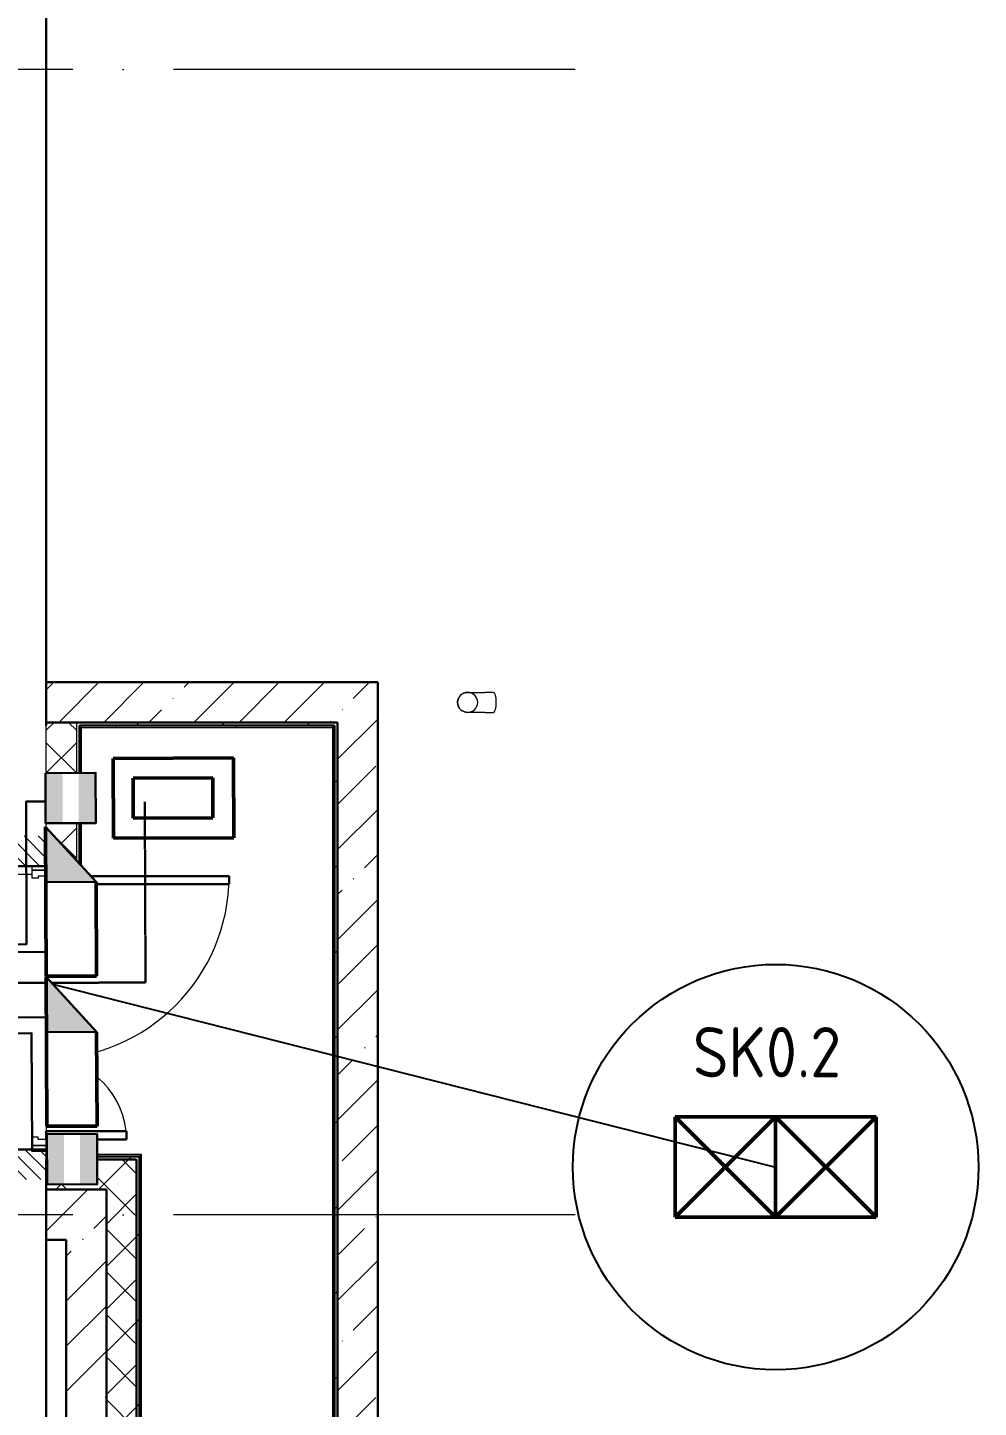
# Model space of a CAD drawing. Header units: millimetres. Extents: x -325553 to 627452, y -28539 to 738858.
# Drawn here: x -176369 to -171638, y 189561 to 196429 of the extents above; entities that cross this region are included whole.
import ezdxf
from ezdxf.enums import TextEntityAlignment as Align

# ---------------------------------------------------------------- set-up
doc = ezdxf.new("R2010")
doc.units = ezdxf.units.MM
doc.set_wipeout_variables(frame=1)
for name, pattern in [('ADSK_Линия сетки', [25, 20, -2.5, 0, -2.5]), ('ADSK_Штриховая_ш2 п1_5', [4.5, 3, -1.5]), ('штриховаяX2', [1.5, 1, -0.5])]:
    doc.linetypes.add(name, pattern=pattern)
for name, color, linetype, lineweight in [('RC-Извещатели_охранные', 5, 'Continuous', 30), ('RC-Линии_связи-Адресные', 5, 'Continuous', 30), ('Двери', 252, 'Continuous', 9), ('Маркировка Не АУ', 7, 'Continuous', 25), ('НО СКУД', 7, 'Continuous', 50), ('Обобщенные модели', 252, 'Continuous', 18), ('Ограждение', 252, 'Continuous', 9), ('Оси', 252, 'Continuous', 9), ('Перекрытие', 252, 'Continuous', 18), ('СКУД', 1, 'Continuous', 30), ('Стены внутренние', 7, 'Continuous', 18), ('Стены наружные', 7, 'Continuous', 18), ('Стены штриховка', 7, 'Continuous', 9)]:
    doc.layers.add(name, color=color, linetype=linetype, lineweight=lineweight)
doc.layers.add('Стены', color=194, linetype='Continuous')
doc.styles.add('ISOCPEUR', font='isocpeur.ttf', dxfattribs={"width": 0.9, "height": 350})
doc.styles.get("Standard").update_dxf_attribs({"font": ''})
doc.styles.get('Standard').set_extended_font_data('GOST type B')
pattern_1 = [(0, (-204731, -798.36), (0, 600), []), (90, (-204731, -798.36), (-600, 4e-14), [])]

# ---------------------------------------------------------------- blocks, each defined once
blk = doc.blocks.new('подвал')
at = {"layer": 'Двери', "lineweight": 18, "true_color": 0x636466}
h = blk.add_hatch(dxfattribs=at)
h.set_pattern_fill('FP_1', color=251, angle=-90, style=0, pattern_type=2)
h.set_pattern_definition([(315, (-177241.95, 21291.906), (35.3553, 35.3553), [])])
h.paths.add_polyline_path([(-177017, 20436.9), (-177017, 20586.9), (-177467, 20586.9), (-177467, 20436.9)])
h.paths.add_polyline_path([(-177467, 21996.9), (-177017, 21996.9), (-177017, 22146.9), (-177467, 22146.9)])
at = {"layer": 'Ограждение', "true_color": 0x636466}
h = blk.add_hatch(dxfattribs=at)
h.set_pattern_fill('FP_22', color=251, style=0, pattern_type=2)
h.set_pattern_definition(pattern_1)
h.paths.add_polyline_path([(-176852, 21971.9), (-176842, 21971.9), (-176842, 22686.9), (-176852, 22696.9), (-176852, 21996.9)])
h = blk.add_hatch(dxfattribs=at)
h.set_pattern_fill('FP_22', color=251, style=0, pattern_type=2)
h.set_pattern_definition(pattern_1)
h.paths.add_polyline_path([(-175592, 22686.9), (-175582, 22696.9), (-176852, 22696.9), (-176842, 22686.9), (-176412.8, 22686.9)])
h = blk.add_hatch(dxfattribs=at)
h.set_pattern_fill('FP_22', color=251, style=0, pattern_type=2)
h.set_pattern_definition(pattern_1)
h.paths.add_polyline_path([(-175582, 12376.9), (-175582, 22696.9), (-175592, 22686.9), (-175592, 12386.9)])
h = blk.add_hatch(dxfattribs=at)
h.set_pattern_fill('FP_22', color=251, style=0, pattern_type=2)
h.set_pattern_definition(pattern_1)
h.paths.add_polyline_path([(-176542, 13686.9), (-176542, 20561.9), (-176552, 20551.9), (-176552, 13696.9)])
at = {"layer": 'Двери', "color": 251, "linetype": 'ADSK_Штриховая_ш2 п1_5', "true_color": 0x636466}
for p, q in [((-177017, 21996.9), (-177017, 22146.9)), ((-177467, 21996.9), (-177017, 21996.9)), ((-177017, 20586.9), (-177467, 20586.9)), ((-177017, 20436.9), (-177017, 20586.9))]:
    blk.add_line(p, q, dxfattribs=at)
at = {"layer": 'Двери', "color": 251, "true_color": 0x636466}
for p, q in [((-177087, 21996.9), (-177017, 21996.9)), ((-177087, 21976.9), (-177087, 21996.9)), ((-177017, 21996.9), (-177017, 21976.9)), ((-177087, 21936.9), (-177087, 21976.9)), ((-177087, 21976.9), (-177017, 21976.9)), ((-177017, 21976.9), (-177087, 21976.9)), ((-177057, 21936.9), (-177087, 21936.9)), ((-177057, 21946.9), (-177057, 21936.9)), ((-177017, 21946.9), (-177057, 21946.9)), ((-177017, 21976.9), (-177017, 21946.9)), ((-177057, 20646.9), (-177087, 20646.9)), ((-177087, 20646.9), (-177087, 20606.9)), ((-177087, 20606.9), (-177017, 20606.9)), ((-177087, 20606.9), (-177087, 20586.9)), ((-177017, 20606.9), (-177087, 20606.9)), ((-177057, 20636.9), (-177057, 20646.9)), ((-177017, 20636.9), (-177057, 20636.9)), ((-177017, 20606.9), (-177017, 20636.9)), ((-177017, 20586.9), (-177017, 20606.9)), ((-177087, 20586.9), (-177017, 20586.9))]:
    blk.add_line(p, q, dxfattribs=at)
at = {"layer": 'Двери', "color": 251, "lineweight": 30, "true_color": 0x636466}
for p, q in [((-177017, 21946.9), (-176107, 21946.9)), ((-177017, 21906.9), (-177017, 21946.9)), ((-176107, 21946.9), (-176107, 21906.9)), ((-176107, 21906.9), (-177017, 21906.9)), ((-177017, 20676.9), (-177017, 20636.9)), ((-176617, 20676.9), (-177017, 20676.9)), ((-176617, 20636.9), (-176617, 20676.9)), ((-177017, 20636.9), (-176617, 20636.9))]:
    blk.add_line(p, q, dxfattribs=at)
at = {"layer": 'Двери', "color": 251, "true_color": 0x636466}
for centre, radius, start, end in [((-177017, 21946.9), 910, 270, 0), ((-177017, 20636.9), 400, 0, 90)]:
    blk.add_arc(centre, radius, start, end, dxfattribs=at)
at = {"layer": 'Обобщенные модели', "color": 251, "true_color": 0x636466}
for p, q in [((-174792.8, 22861.9), (-174833.6, 22861.9)), ((-174833.6, 22761.9), (-174792.8, 22761.9))]:
    blk.add_line(p, q, dxfattribs=at)
at = {"layer": 'Обобщенные модели', "color": 251, "true_color": 0x636466, "flags": 128}
for points in [[(-174970, 22811.9), (-174969.9, 22813.9), (-174969.8, 22815.9), (-174969.6, 22817.9), (-174969.3, 22819.9), (-174969, 22821.8), (-174968.5, 22823.8), (-174968, 22825.7), (-174967.4, 22827.6), (-174966.7, 22829.5), (-174966, 22831.4), (-174965.2, 22833.2), (-174964.3, 22835), (-174963.3, 22836.7), (-174962.3, 22838.5), (-174961.2, 22840.1), (-174960.1, 22841.8), (-174958.8, 22843.3), (-174957.5, 22844.9), (-174956.2, 22846.4), (-174954.8, 22847.8), (-174953.3, 22849.1), (-174951.8, 22850.4), (-174950.2, 22851.7), (-174948.6, 22852.9), (-174947, 22854), (-174945.3, 22855), (-174943.5, 22856), (-174941.7, 22856.9), (-174939.9, 22857.7), (-174938.1, 22858.5), (-174936.2, 22859.2), (-174934.3, 22859.8), (-174932.4, 22860.3), (-174930.4, 22860.8), (-174928.4, 22861.2), (-174926.5, 22861.5), (-174924.5, 22861.7), (-174922.5, 22861.8), (-174920.5, 22861.9), (-174920, 22861.9)], [(-174920, 22761.9), (-174921.9, 22761.9), (-174923.9, 22762.1), (-174925.9, 22762.3), (-174927.9, 22762.5), (-174929.9, 22762.9), (-174931.8, 22763.3), (-174933.8, 22763.9), (-174935.7, 22764.4), (-174937.6, 22765.1), (-174939.4, 22765.9), (-174941.2, 22766.7), (-174943, 22767.6), (-174944.8, 22768.5), (-174946.5, 22769.5), (-174948.2, 22770.6), (-174949.8, 22771.8), (-174951.4, 22773), (-174952.9, 22774.3), (-174954.4, 22775.7), (-174955.8, 22777.1), (-174957.2, 22778.5), (-174958.5, 22780), (-174959.7, 22781.6), (-174960.9, 22783.2), (-174962, 22784.9), (-174963.1, 22786.6), (-174964, 22788.3), (-174965, 22790.1), (-174965.8, 22791.9), (-174966.6, 22793.8), (-174967.2, 22795.7), (-174967.9, 22797.6), (-174968.4, 22799.5), (-174968.8, 22801.4), (-174969.2, 22803.4), (-174969.5, 22805.4), (-174969.7, 22807.4), (-174969.9, 22809.4), (-174969.9, 22811.4), (-174970, 22811.9)], [(-174920, 22861.9), (-174919.9, 22861.9), (-174919.6, 22861.9), (-174919.1, 22861.9), (-174918.4, 22861.9), (-174917.5, 22861.9), (-174916.4, 22861.9), (-174915.1, 22861.9), (-174913.6, 22861.9), (-174911.9, 22861.9), (-174910.1, 22861.9), (-174908, 22861.9), (-174905.8, 22861.9), (-174903.4, 22861.9), (-174900.9, 22861.9), (-174898.1, 22861.9), (-174895.2, 22861.9), (-174892.1, 22861.9), (-174888.9, 22861.9), (-174885.6, 22861.9), (-174882, 22861.9), (-174878.4, 22861.9), (-174874.6, 22861.9), (-174870.7, 22861.9), (-174866.6, 22861.9), (-174862.5, 22861.9), (-174858.2, 22861.9), (-174853.9, 22861.9), (-174849.4, 22861.9), (-174844.9, 22861.9), (-174840.2, 22861.9), (-174835.5, 22861.9), (-174833.6, 22861.9)], [(-174833.6, 22761.9), (-174838.3, 22761.9), (-174843, 22761.9), (-174847.5, 22761.9), (-174852, 22761.9), (-174856.4, 22761.9), (-174860.7, 22761.9), (-174864.9, 22761.9), (-174869, 22761.9), (-174873, 22761.9), (-174876.8, 22761.9), (-174880.5, 22761.9), (-174884.1, 22761.9), (-174887.5, 22761.9), (-174890.8, 22761.9), (-174894, 22761.9), (-174896.9, 22761.9), (-174899.7, 22761.9), (-174902.4, 22761.9), (-174904.8, 22761.9), (-174907.1, 22761.9), (-174909.3, 22761.9), (-174911.2, 22761.9), (-174912.9, 22761.9), (-174914.5, 22761.9), (-174915.9, 22761.9), (-174917, 22761.9), (-174918, 22761.9), (-174918.8, 22761.9), (-174919.4, 22761.9), (-174919.7, 22761.9), (-174919.9, 22761.9), (-174920, 22761.9)]]:
    blk.add_lwpolyline(points, dxfattribs=at)
at = {"layer": 'Обобщенные модели', "color": 251, "true_color": 0x636466}
for start, end in [(0, 180), (180, 0)]:
    blk.add_arc((-174920, 22811.9), 50, start, end, dxfattribs=at)
for start_param, end_param in [(4.712389, 6.283185), (3.141593, 4.712389)]:
    blk.add_ellipse((-174792.8, 22811.9), major_axis=(0, 50), ratio=0.309017, start_param=start_param, end_param=end_param, dxfattribs=at)
at = {"layer": 'Ограждение', "color": 251, "true_color": 0x636466}
for p, q in [((-176852, 22696.9), (-176842, 22686.9)), ((-176842, 22686.9), (-176852, 22696.9)), ((-176842, 21971.9), (-176842, 22686.9)), ((-176842, 22686.9), (-175592, 22686.9)), ((-175582, 22696.9), (-175592, 22686.9)), ((-175592, 22686.9), (-175582, 22696.9)), ((-175592, 22686.9), (-175592, 12386.9)), ((-176852, 21996.9), (-176852, 21971.9)), ((-176842, 21971.9), (-176852, 21971.9)), ((-176852, 20586.9), (-176842, 20586.9)), ((-176852, 20551.9), (-176842, 20561.9)), ((-176842, 20561.9), (-176852, 20551.9)), ((-176842, 20561.9), (-176842, 20586.9)), ((-176542, 20561.9), (-176842, 20561.9)), ((-176552, 20551.9), (-176542, 20561.9)), ((-176542, 20561.9), (-176552, 20551.9)), ((-176542, 13686.9), (-176542, 20561.9))]:
    blk.add_line(p, q, dxfattribs=at)
at = {"layer": 'Оси', "color": 251, "linetype": 'ADSK_Линия сетки', "ltscale": 100, "true_color": 0x636466}
for p, q in [((-174384.1, 25961.9), (-244527.8, 25961.9)), ((-174384.1, 20261.9), (-244527.8, 20261.9))]:
    blk.add_line(p, q, dxfattribs=at)
at = {"layer": 'Перекрытие', "color": 251, "true_color": 0x636466}
for p, q in [((-177467, 21956.9), (-177087, 21956.9)), ((-177017, 21906.9), (-177017, 20676.9))]:
    blk.add_line(p, q, dxfattribs=at)
at = {"layer": 'Стены внутренние', "color": 251, "linetype": 'Continuous', "lineweight": 9, "true_color": 0x636466}
for p, q in [((-177017, 22673), (-176978.1, 22711.9)), ((-176867, 22673.6), (-176905.3, 22711.9)), ((-176867, 22461.4), (-177017, 22611.4)), ((-177017, 22460.9), (-176867, 22610.9)), ((-176867, 22249.3), (-177017, 22399.3)), ((-177017, 22248.8), (-176867, 22398.8)), ((-176867, 22037.2), (-177017, 22187.2)), ((-177017, 22036.6), (-176867, 22186.6)), ((-177017, 20551.7), (-176981.7, 20586.9)), ((-176969.6, 20386.9), (-176819.6, 20536.9)), ((-176867, 20552.2), (-176901.6, 20586.9)), ((-176701.6, 20386.9), (-176851.6, 20536.9)), ((-176757.5, 20386.9), (-176607.5, 20536.9)), ((-176567, 20464.4), (-176639.5, 20536.9)), ((-176913.7, 20386.9), (-177017, 20490.1)), ((-176717, 20215.3), (-176567, 20365.3)), ((-176567, 20252.2), (-176701.6, 20386.9)), ((-176567, 20040.1), (-176717, 20190.1)), ((-176717, 20003.2), (-176567, 20153.2)), ((-176567, 19828), (-176717, 19978)), ((-176717, 19791), (-176567, 19941)), ((-176567, 19615.8), (-176717, 19765.8)), ((-176717, 19578.9), (-176567, 19728.9)), ((-176567, 19403.7), (-176717, 19553.7)), ((-176717, 19366.8), (-176567, 19516.8)), ((-176567, 19191.6), (-176717, 19341.6)), ((-176717, 19154.6), (-176567, 19304.6))]:
    blk.add_line(p, q, dxfattribs=at)
at = {"layer": 'Стены внутренние', "color": 251, "lineweight": 30, "true_color": 0x636466}
for p, q in [((-177017, 21996.9), (-176867, 21996.9)), ((-176867, 20586.9), (-177017, 20586.9)), ((-177017, 20536.9), (-177017, 20386.9)), ((-176567, 20536.9), (-176867, 20536.9)), ((-176567, 13711.9), (-176567, 20536.9))]:
    blk.add_line(p, q, dxfattribs=at)
at = {"layer": 'Стены наружные', "color": 251, "lineweight": 30, "true_color": 0x636466}
for p, q in [((-177017, 26411.9), (-177017, 22696.9)), ((-175367, 22911.9), (-177017, 22911.9)), ((-175367, 12111.9), (-175367, 22911.9)), ((-177017, 22711.9), (-175567, 22711.9)), ((-176852, 22696.9), (-175582, 22696.9)), ((-176852, 21996.9), (-176852, 22696.9)), ((-175582, 22696.9), (-175582, 12376.9)), ((-175567, 22711.9), (-175567, 12361.9)), ((-177467, 21996.9), (-177017, 21996.9)), ((-176867, 21996.9), (-176852, 21996.9)), ((-177017, 20586.9), (-177467, 20586.9)), ((-176852, 20586.9), (-176867, 20586.9)), ((-176852, 20551.9), (-176852, 20586.9)), ((-176552, 20551.9), (-176852, 20551.9)), ((-176552, 13696.9), (-176552, 20551.9)), ((-177017, 14111.9), (-177017, 20386.9)), ((-176717, 20386.9), (-177017, 20386.9)), ((-176717, 13861.9), (-176717, 20386.9)), ((-177017, 20136.9), (-176917, 20136.9)), ((-176917, 20136.9), (-176917, 14111.9))]:
    blk.add_line(p, q, dxfattribs=at)
at = {"layer": 'Стены наружные', "color": 251, "linetype": 'Continuous', "lineweight": 9, "true_color": 0x636466}
for p, q in [((-177017, 22874.5), (-176979.6, 22911.9)), ((-176948.3, 22718.7), (-176755.1, 22911.9)), ((-176730.6, 22711.9), (-176530.6, 22911.9)), ((-176330.9, 22887.1), (-176306.1, 22911.9)), ((-176281.6, 22711.9), (-176081.6, 22911.9)), ((-176057.1, 22711.9), (-175857.1, 22911.9)), ((-175832.6, 22711.9), (-175632.6, 22911.9)), ((-175489, 22830.9), (-175408, 22911.9)), ((-176387, 22830.9), (-176384.7, 22833.3)), ((-176506.1, 22711.9), (-176443.2, 22774.8)), ((-175545.1, 22774.8), (-175542.8, 22777.2)), ((-176568.8, 22696.9), (-176553.8, 22711.9)), ((-176144.5, 22696.9), (-176129.5, 22711.9)), ((-175720.3, 22696.9), (-175705.3, 22711.9)), ((-175608, 22711.9), (-175601.3, 22718.7)), ((-175567, 22528.5), (-175367, 22728.5)), ((-175567, 22304), (-175376.8, 22494.2)), ((-176867, 22398.8), (-176852, 22413.8)), ((-175582, 22411), (-175567, 22426)), ((-175567, 22079.5), (-175367, 22279.5)), ((-175432.9, 21989), (-175367, 22055)), ((-175582, 21986.7), (-175567, 22001.7)), ((-175489, 21932.9), (-175486.6, 21935.3)), ((-175567, 21855), (-175545.1, 21876.8)), ((-175567, 21630.5), (-175367, 21830.5)), ((-175582, 21562.4), (-175567, 21577.4)), ((-175567, 21406), (-175367, 21606)), ((-175567, 21181.5), (-175367, 21381.5)), ((-175376.8, 21147.1), (-175367, 21156.9)), ((-175582, 21138.2), (-175567, 21153.2)), ((-175432.9, 21091), (-175430.5, 21093.4)), ((-175567, 20956.9), (-175489, 21034.9)), ((-175567, 20732.4), (-175367, 20932.4)), ((-175582, 20713.9), (-175567, 20728.9)), ((-175545.1, 20529.7), (-175367, 20707.9)), ((-176607.5, 20536.9), (-176592.5, 20551.9)), ((-175567, 20283.4), (-175367, 20483.4)), ((-177017, 20180.5), (-176810.5, 20386.9)), ((-175582, 20289.6), (-175567, 20304.6)), ((-176779.9, 20193), (-176717, 20256)), ((-175376.8, 20249.1), (-175374.4, 20251.5)), ((-176836.1, 20136.9), (-176836, 20136.9)), ((-176836, 20136.9), (-176833.7, 20139.2)), ((-176567, 20153.2), (-176552, 20168.2)), ((-175567, 20058.9), (-175432.9, 20193)), ((-176917, 20056), (-176892.2, 20080.7)), ((-176917, 19831.5), (-176717, 20031.5)), ((-175567, 19834.4), (-175367, 20034.4)), ((-175582, 19865.4), (-175567, 19880.4)), ((-176917, 19606.9), (-176717, 19806.9)), ((-175489, 19687.8), (-175367, 19809.9)), ((-176567, 19728.9), (-176552, 19743.9)), ((-176917, 19382.4), (-176717, 19582.4)), ((-175567, 19385.4), (-175367, 19585.4)), ((-175545.1, 19631.7), (-175542.8, 19634.1)), ((-175582, 19441.1), (-175567, 19456.1)), ((-176723.8, 19351.1), (-176717, 19357.9)), ((-176567, 19304.6), (-176552, 19319.6)), ((-175567, 19160.9), (-175376.8, 19351.1))]:
    blk.add_line(p, q, dxfattribs=at)
at = {"layer": 'Стены наружные', "color": 251, "true_color": 0x636466}
for p, q in [((-177017, 21996.9), (-177017, 22696.9)), ((-177017, 21946.9), (-177017, 21906.9)), ((-177017, 20536.9), (-177017, 20586.9))]:
    blk.add_line(p, q, dxfattribs=at)
at = {"layer": 'Стены штриховка', "color": 251, "true_color": 0x636466}
for p, q in [((-176867, 22711.9), (-176867, 21996.9)), ((-176867, 20536.9), (-176867, 20586.9))]:
    blk.add_line(p, q, dxfattribs=at)
blk = doc.blocks.new('тип 3')
at = {"color": 3}
blk.add_wipeout([(-201819.6, 375828), (-202819.6, 375828), (-202819.6, 376328), (-201819.6, 376328)], dxfattribs=at).dxf.layer = 'НО СКУД'
at = {"layer": 'НО СКУД', "color": 3}
for p, q in [((-202819.6, 376328), (-201819.6, 376328)), ((-202819.6, 375828), (-202819.6, 376328)), ((-202319.6, 376328), (-202819.6, 375828)), ((-202319.6, 375828), (-202819.6, 376328)), ((-202319.6, 376328), (-202319.6, 375828)), ((-201819.6, 376328), (-202319.6, 375828)), ((-201819.6, 375828), (-202319.6, 376328)), ((-201819.6, 376328), (-201819.6, 375828)), ((-201819.6, 375828), (-202819.6, 375828))]:
    blk.add_line(p, q, dxfattribs=at)
at = {"layer": 'НО СКУД', "color": 3, "ltscale": 30}
blk.add_line((-201819.6, 376328), (-201819.6, 375828), dxfattribs=at)
blk = doc.blocks.new('*U1263')
blk.add_wipeout([(-509.8, -125), (-234.3, 125), (234.2, 125), (234.2, -125)]).dxf.layer = 'СКУД'
at = {"layer": 'СКУД'}
h = blk.add_hatch(color=256, dxfattribs=at)
h.dxf.hatch_style = 1
h.set_gradient(color1=(255, 0, 0), color2=(255, 0, 0), tint=1)
h.paths.add_polyline_path([(-509.8, -125), (-234.3, -125), (-234.3, 125)])
at = {"layer": 'СКУД', "lineweight": 50}
for p, q in [((234.2, 125), (-234.3, 125)), ((-509.8, -125), (234.2, -125))]:
    blk.add_line(p, q, dxfattribs=at)
at = {"layer": 'СКУД'}
blk.add_line((234.2, -125), (234.2, 125), dxfattribs=at)
for points in [[(-509.8, -125), (-234.3, 125)], [(-234.3, 125), (-234.3, -125)]]:
    blk.add_lwpolyline(points, dxfattribs=at)
at = {"layer": 'СКУД', "lineweight": 50}
blk.add_lwpolyline([(234.2, -125), (234.2, 125)], dxfattribs=at)
blk = doc.blocks.new('*U1264')
blk.add_wipeout([(-509.8, -125), (-234.3, 125), (234.2, 125), (234.2, -125)]).dxf.layer = 'СКУД'
at = {"layer": 'СКУД'}
h = blk.add_hatch(color=256, dxfattribs=at)
h.dxf.hatch_style = 1
h.set_gradient(color1=(255, 0, 0), color2=(255, 0, 0), tint=1)
h.paths.add_polyline_path([(-509.8, -125), (-234.3, -125), (-234.3, 125)])
at = {"layer": 'СКУД', "lineweight": 50}
for p, q in [((234.2, 125), (-234.3, 125)), ((-509.8, -125), (234.2, -125))]:
    blk.add_line(p, q, dxfattribs=at)
at = {"layer": 'СКУД'}
blk.add_line((234.2, -125), (234.2, 125), dxfattribs=at)
for points in [[(-509.8, -125), (-234.3, 125)], [(-234.3, 125), (-234.3, -125)]]:
    blk.add_lwpolyline(points, dxfattribs=at)
at = {"layer": 'СКУД', "lineweight": 50}
blk.add_lwpolyline([(234.2, -125), (234.2, 125)], dxfattribs=at)
blk = doc.blocks.new('RC-UGO-IOM-01')
at = {"layer": 'RC-Извещатели_охранные'}
blk.add_point((0, 0), dxfattribs=at)
blk.add_attdef('PSTN', text='', height=2.5, dxfattribs=at).set_placement((0.98, 2.6), align=Align.BOTTOM_LEFT)
blk.add_wipeout([(2.5, -2.5), (2.5, 2.5), (-2.5, 2.5), (-2.5, -2.5)]).dxf.layer = 'RC-Извещатели_охранные'
blk.add_wipeout([(-2.5, -2.5), (-2.5, 2.5), (2.5, 2.5), (2.5, -2.5)]).dxf.layer = 'RC-Извещатели_охранные'
h = blk.add_hatch(color=256, dxfattribs=at)
h.dxf.hatch_style = 1
h.paths.add_polyline_path([(2.5, 0.8), (2.5, 2.51), (-2.5, 2.5), (-2.5, 0.8)])
h = blk.add_hatch(color=256, dxfattribs=at)
h.dxf.hatch_style = 1
h.paths.add_polyline_path([(2.5, -2.5), (2.5, -0.79), (-2.5, -0.8), (-2.5, -2.5)])
blk.add_lwpolyline([(-2.5, -2.5), (2.5, -2.5), (2.5, 2.5), (-2.5, 2.5)], close=True, dxfattribs=at)
blk = doc.blocks.new('считыватель')
at = {"layer": 'СКУД', "linetype": 'ByBlock', "lineweight": 50, "ltscale": 100}
for p, q in [((-165.4, -250), (-165.4, 250)), ((165.4, 250), (-165.4, 250)), ((165.4, 250), (165.4, -250)), ((-82.7, 163.4), (82.7, 163.4)), ((-82.7, -167.3), (-82.7, 163.4)), ((82.7, 163.4), (82.7, -167.3)), ((82.7, -167.3), (-82.7, -167.3)), ((165.4, -250), (-165.4, -250))]:
    blk.add_line(p, q, dxfattribs=at)

msp = doc.modelspace()

# ---------------------------------------------------------------- linework, layer by layer
at = {"color": 6, "lineweight": 30}
for points in [[(-176753.5, 191865.1), (-176373.7, 191866.6), (-176376.5, 192575.8), (-176279.8, 192576.2)], [(-176753.3, 191827.1), (-176276.9, 191828.9)], [(-176752.1, 191501.2), (-176275.6, 191503)], [(-176751.8, 191422), (-176349.2, 191423.6), (-176346.9, 190837.6), (-176273, 190836.8)]]:
    msp.add_lwpolyline(points, dxfattribs=at)
at = {"layer": 'RC-Линии_связи-Адресные', "color": 4, "linetype": 'штриховаяX2', "ltscale": 2}
for p, q in [((-175785.7, 192575.4), (-175782.2, 191675.7)), ((-175782.2, 191675.7), (-176752.7, 191671.9))]:
    msp.add_line(p, q, dxfattribs=at)

# ---------------------------------------------------------------- block references
at = {"layer": 'RC-Линии_связи-Адресные', "color": 92, "linetype": 'штриховаяX2', "ltscale": 2}
msp.add_blockref('подвал', (740.6, 170258), dxfattribs=at)
at = {"layer": 'СКУД', "xscale": 1.2, "yscale": 1.2, "zscale": 1.2, "rotation": 270.2244708512301}
msp.add_blockref('считыватель', (-175643, 192593.8), dxfattribs=at)

# ---------------------------------------------------------------- next in the draw order: block references
at = {"layer": 'RC-Извещатели_охранные', "color": 1, "ltscale": 0.01, "xscale": 50, "yscale": 50, "zscale": 50, "rotation": 270.2244708512301}
msp.add_blockref('RC-UGO-IOM-01', (-176154.9, 192593.8), dxfattribs=at)
at = {"layer": 'Стены', "color": 1}
msp.add_blockref('тип 3', (29672.9, -185321.2), dxfattribs=at)

# ---------------------------------------------------------------- next in the draw order: texts
at = {"layer": 'Маркировка Не АУ', "insert": (-172689.8, 191328.8), "char_height": 250, "width": 1035.25, "attachment_point": 5, "style": 'ISOCPEUR', "bg_fill": 3, "box_fill_scale": 1, "bg_fill_color": 256, "bg_fill_transparency": 0}
msp.add_mtext('SK0.2', dxfattribs=at)

# ---------------------------------------------------------------- next in the draw order: linework, layer by layer
at = {"color": 7}
msp.add_lwpolyline([(-176276.3, 191675.7), (-172646.7, 190756.9)], dxfattribs=at)
msp.add_circle((-172646.7, 190756.9), 1008.8, dxfattribs=at)

# ---------------------------------------------------------------- next in the draw order: block references
at = {"layer": 'RC-Извещатели_охранные', "color": 1, "ltscale": 0.01, "xscale": 50, "yscale": 50, "zscale": 50, "rotation": 270.2244708512301}
msp.add_blockref('RC-UGO-IOM-01', (-176147.9, 190796.2), dxfattribs=at)
at = {"layer": 'СКУД', "rotation": 270.2244708512301}
msp.add_blockref('*U1263', (-176152.4, 191941.2), dxfattribs=at)

# ---------------------------------------------------------------- next in the draw order: block references
msp.add_blockref('*U1264', (-176149.4, 191194.9), dxfattribs=at)

doc.saveas('drawing.dxf')
